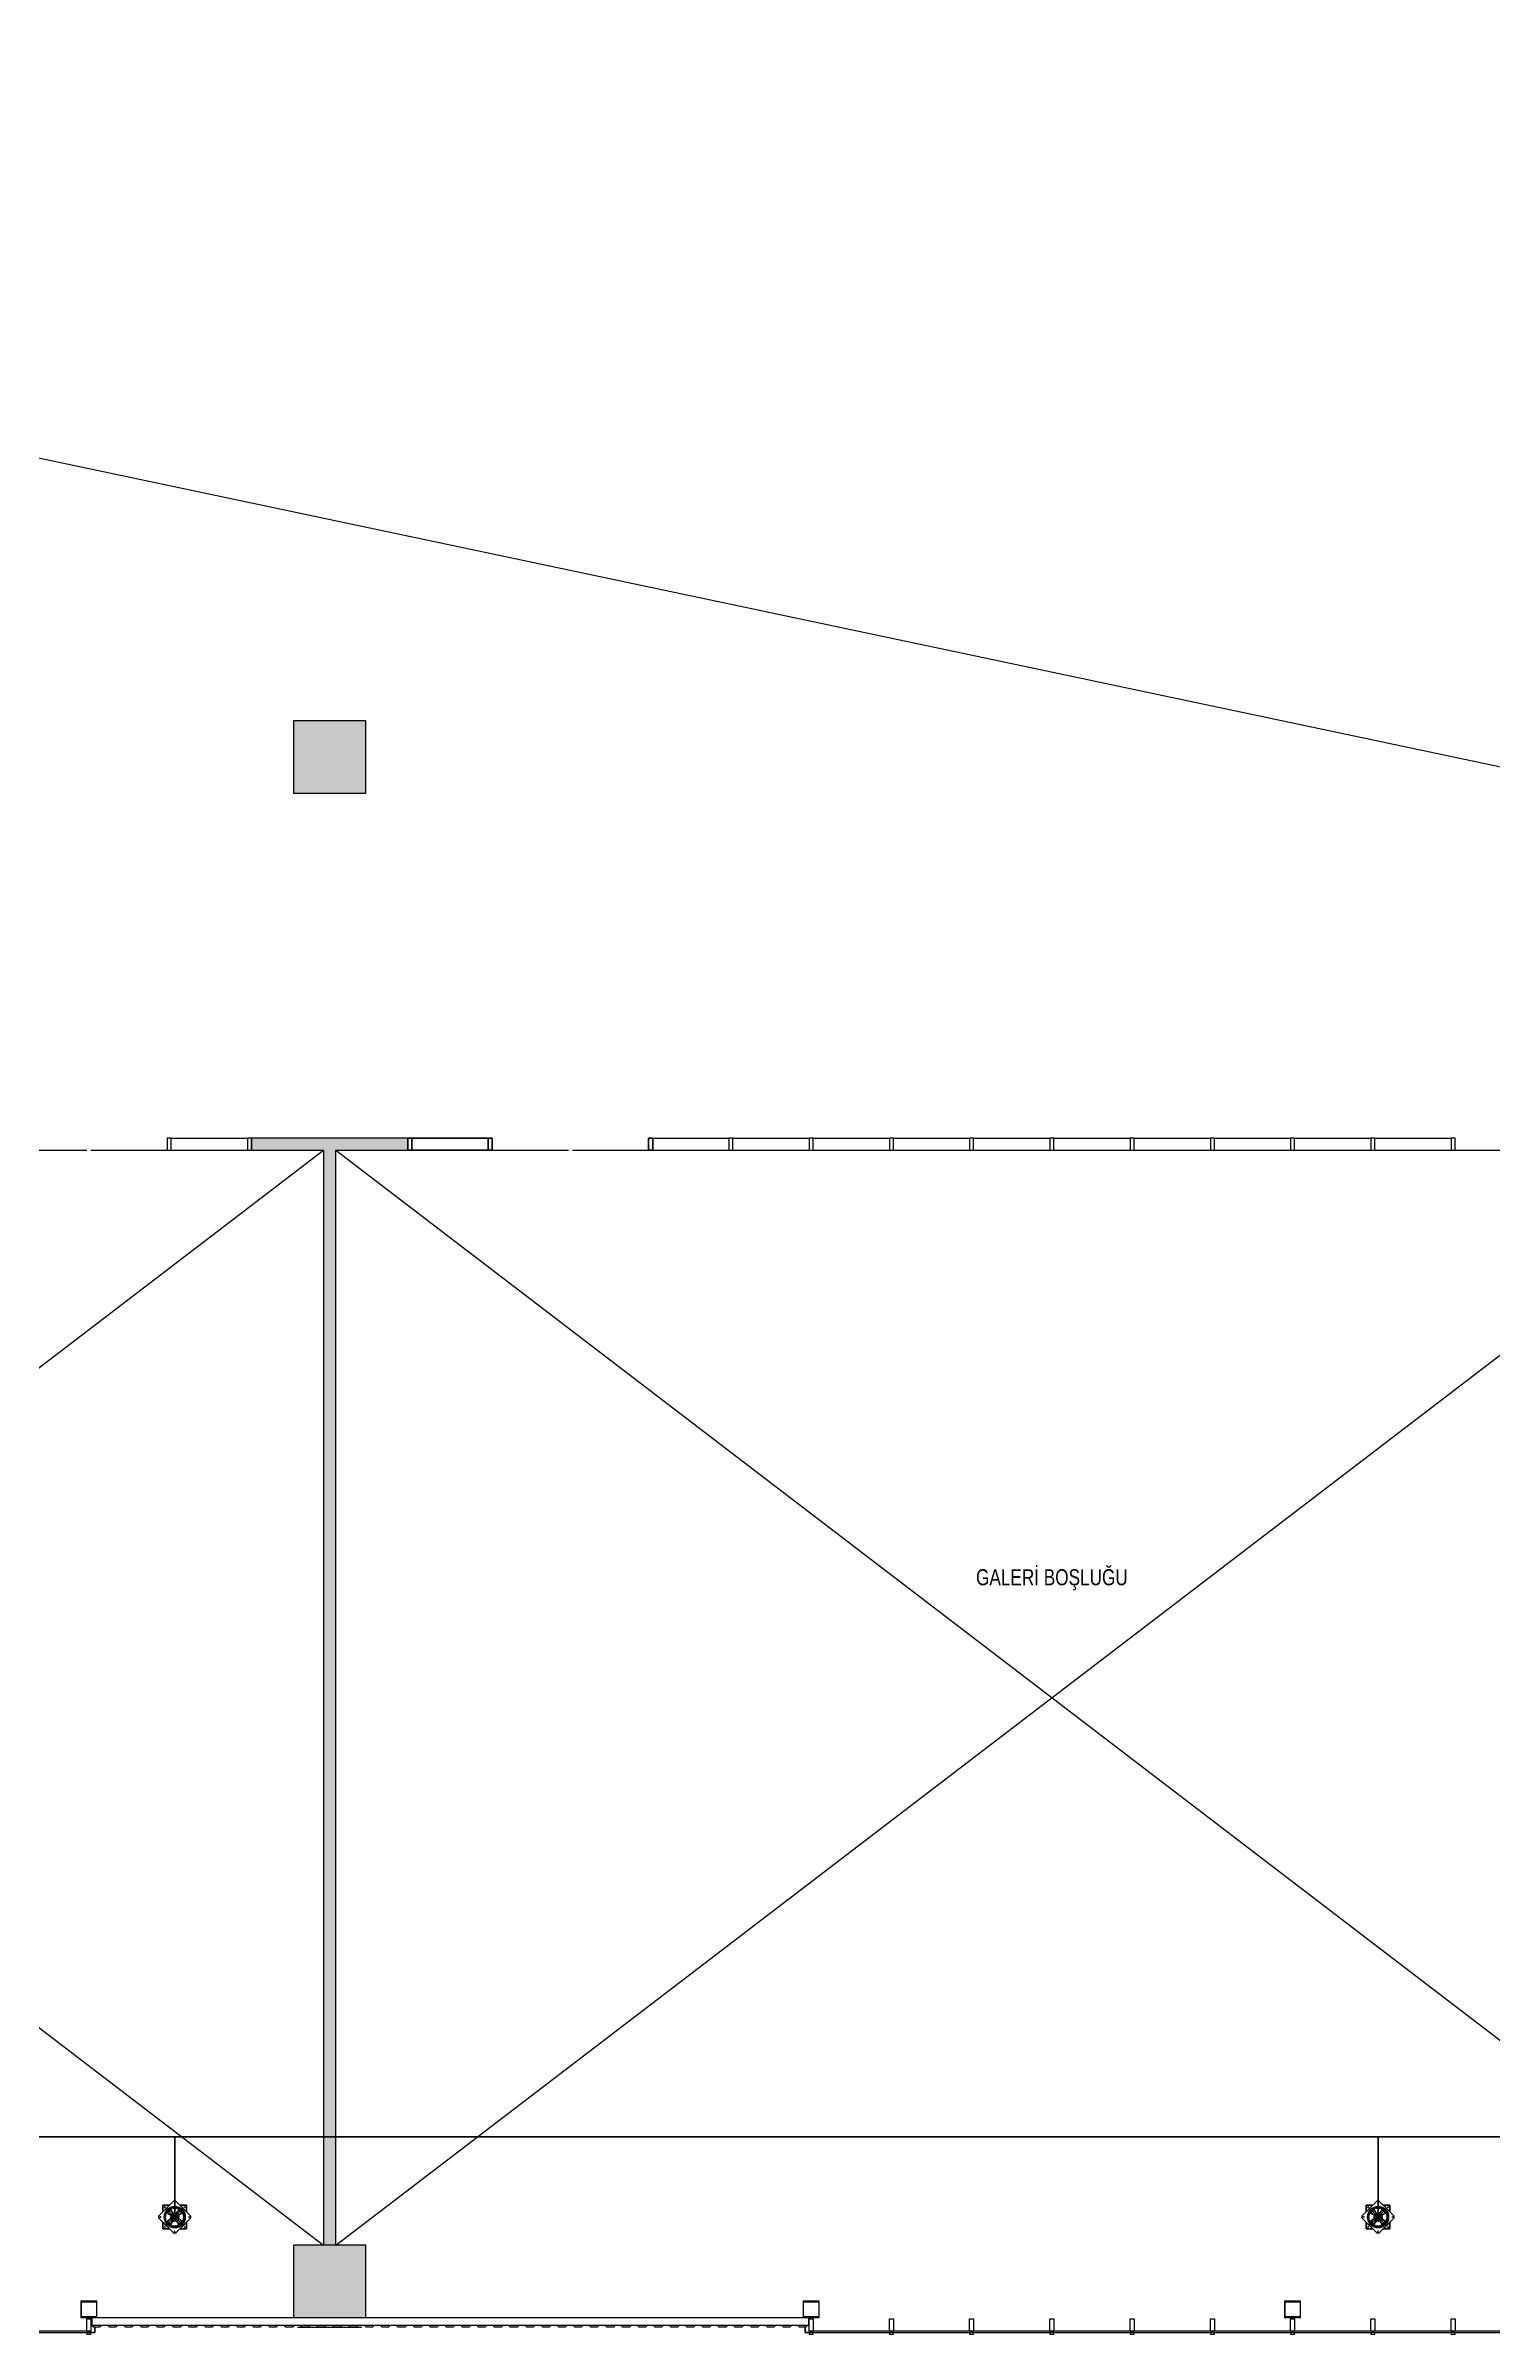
# Model space of a CAD drawing. Header units: centimetres. Extents: x 26200 to 113000, y -600 to 9300.
# Drawn here: x 94287 to 96091, y 1498 to 4350 of the extents above; entities that cross this region are included whole.
import ezdxf
from ezdxf.enums import TextEntityAlignment as Align

# ---------------------------------------------------------------- set-up
doc = ezdxf.new("R2010")
doc.units = ezdxf.units.CM
for name, color, linetype in [('A-ANNO-TEXT', 8, 'Continuous'), ('A-ELEV-03', 8, 'Continuous'), ('A-ELEV-04', 8, 'Continuous'), ('A-GLAZ-FRME', 8, 'Continuous'), ('A-GLAZ-FULL', 8, 'Continuous'), ('A-GLAZ-SILL', 8, 'Continuous'), ('A-WALL', 8, 'Continuous'), ('A-WALL-HTCH', 8, 'Continuous'), ('A-WALL-SNWPNL', 8, 'Continuous'), ('A-WALL-STEL', 8, 'Continuous'), ('GEB-KONTUR-A', 8, 'Continuous'), ('S-CONC', 5, 'Continuous'), ('S-HTCH', 8, 'Continuous'), ('S-STEL', 3, 'Continuous')]:
    doc.layers.add(name, color=color, linetype=linetype)
doc.layers.add('Arbeitspunkt(DIN)', color=8, linetype='Continuous', lineweight=25)
for name, color, linetype, lineweight, true_color in [('GEB-ART-NR', 8, 'Continuous', 18, 0xff0000), ('GEB-BEZUG', 8, 'Continuous', 50, 0xffff00), ('GEB-TEXT', 8, 'Continuous', 18, 0x0000ff)]:
    doc.layers.add(name, color=color, linetype=linetype, lineweight=lineweight, true_color=true_color)
doc.styles.add('Fields_100', font='act_simplex.shx', dxfattribs={"width": 0.8, "height": 20})

# ---------------------------------------------------------------- blocks, each defined once
blk = doc.blocks.new('*U65')
at = {"layer": 'A-WALL-SNWPNL'}
blk.add_lwpolyline([(50, 1), (42, 1), (40, -1), (32, -1), (30, 1), (22, 1), (20, -1), (12, -1), (10, 1), (2, 1), (0, -1), (-8, -1), (-10, 1), (-18, 1), (-20, -1), (-28, -1), (-30, 1), (-38, 1), (-40, -1), (-48, -1), (-50, 1)], dxfattribs=at)
blk = doc.blocks.new('*U66')
at = {"layer": 'A-WALL-STEL', "color": 0, "linetype": 'ByBlock', "lineweight": -2, "transparency": 16777216}
for p in [(0, 0), (100, 0), (200, 0), (300, 0), (400, 0), (500, 0), (600, 0), (700, 0)]:
    blk.add_blockref('*U65', p, dxfattribs=at)
blk = doc.blocks.new('Einfügepunkt')
at = {"layer": 'GEB-BEZUG'}
for p, q in [((-1, -1), (1, 1)), ((-1, 1), (1, -1))]:
    blk.add_line(p, q, dxfattribs=at)
blk = doc.blocks.new('098')
at = {"layer": 'Arbeitspunkt(DIN)', "ltscale": 25}
for q in [(-2, 0), (0, 2), (2, 0), (0, -2)]:
    blk.add_line((0, 0), q, dxfattribs=at)
at = {"layer": 'GEB-KONTUR-A', "ltscale": 25}
for p, q in [((-14, 198), (-198, 14)), ((-198, -14), (-198, 14)), ((-148, 67), (-67, 147)), ((-148, 147), (-148, 67)), ((-67, 147), (-148, 147)), ((-148, 67), (-148, 65)), ((-129, 2), (-131, 0)), ((-131, 0), (-123, 0)), ((-131, 0), (-129, -2)), ((-129, 2), (-122, 2)), ((-124, 35), (-126, 34)), ((-126, 34), (-119, 32)), ((-126, 34), (-125, 32)), ((-125, 32), (-118, 30)), ((-124, 35), (-117, 33)), ((-122, 2), (-123, 0)), ((-123, 0), (-122, -2)), ((-118, 2), (-122, 2)), ((-118, 11), (-120, 11)), ((-117, 33), (-119, 32)), ((-119, 32), (-118, 30)), ((-117, 15), (-119, 15)), ((-118, 30), (-114, 29)), ((-118, 22), (-116, 22)), ((-113, 32), (-117, 33)), ((-111, 66), (-113, 65)), ((-113, 65), (-106, 61)), ((-113, 65), (-113, 63)), ((-113, 63), (-105, 59)), ((-111, 66), (-103, 62)), ((-106, 61), (-103, 62)), ((-105, 60), (-106, 61)), ((-103, 58), (-105, 60)), ((-105, 60), (-105, 59)), ((-105, 59), (-103, 57)), ((-103, 62), (-101, 61)), ((-103, 57), (-103, 58)), ((-79, 43), (-103, 58)), ((-103, 57), (-77, 41)), ((-90, 92), (-92, 92)), ((-92, 92), (-86, 86)), ((-92, 92), (-92, 90)), ((-92, 90), (-86, 84)), ((-90, 92), (-84, 86)), ((-86, 86), (-84, 86)), ((-86, 86), (-77, 77)), ((-86, 84), (-86, 86)), ((-85, 82), (-86, 84)), ((-84, 86), (-82, 85)), ((-77, 77), (-27, 27)), ((-73, 38), (-77, 41)), ((-73, 38), (-43, 19)), ((-43, 19), (-73, 39)), ((-65, 147), (-67, 147)), ((-65, 113), (-66, 111)), ((-66, 111), (-62, 103)), ((-65, 113), (-61, 106)), ((-63, 113), (-65, 113)), ((-63, 113), (-59, 105)), ((-62, 103), (-61, 106)), ((-61, 101), (-62, 103)), ((-61, 106), (-59, 105)), ((-59, 105), (-57, 103)), ((-57, 103), (-41, 77)), ((-47, 108), (-42, 98)), ((-39, 99), (-43, 110)), ((-27, 27), (-43, 19)), ((-43, 19), (-42, 18)), ((-42, 19), (-43, 19)), ((-43, 19), (-42, 19)), ((-43, 19), (-43, 19)), ((-42, 98), (-39, 99)), ((-42, 19), (-27, 27)), ((-26, 26), (-42, 18)), ((-42, 18), (-6, -6)), ((-42, 18), (-41, 18)), ((-42, 18), (-42, 18)), ((-41, 18), (-42, 18)), ((-41, 77), (-38, 73)), ((-41, 18), (-26, 26)), ((-5, -5), (-41, 18)), ((-39, 72), (-14, 34)), ((-13, 35), (-38, 73)), ((-34, 126), (-35, 124)), ((-35, 124), (-33, 117)), ((-32, 125), (-34, 126)), ((-34, 126), (-32, 119)), ((-33, 117), (-32, 119)), ((-32, 113), (-33, 117)), ((-32, 125), (-30, 118)), ((-32, 119), (-30, 118)), ((-30, 118), (-29, 114)), ((-27, 27), (-14, 34)), ((-14, 34), (-27, 27)), ((-27, 27), (-27, 27)), ((-27, 27), (-27, 27)), ((-26, 26), (-13, 33)), ((-13, 33), (-26, 26)), ((-26, 26), (-26, 26)), ((-26, 26), (-26, 26)), ((-26, 26), (0, 0)), ((-17, 117), (-16, 105)), ((-16, 105), (-12, 106)), ((-14, 198), (14, 198)), ((-12, 106), (-14, 117)), ((-13, 35), (-14, 34)), ((-14, 34), (-13, 35)), ((-14, 34), (-14, 34)), ((-12, 33), (-13, 35)), ((-13, 33), (-12, 33)), ((-13, 33), (-13, 33)), ((-12, 33), (-13, 33)), ((-13, 33), (5, 5)), ((6, 6), (-12, 33)), ((0, 0), (-5, -5)), ((0, 131), (-2, 129)), ((-2, 129), (-2, 122)), ((-2, 122), (0, 123)), ((-2, 118), (-2, 122)), ((2, 129), (0, 131)), ((0, 131), (0, 123)), ((0, 123), (2, 122)), ((5, 5), (0, 0)), ((0, 0), (26, -26)), ((2, 129), (2, 122)), ((2, 122), (2, 118)), ((6, 6), (5, 5)), ((5, 5), (41, -18)), ((42, -18), (6, 6)), ((14, 117), (12, 106)), ((12, 106), (16, 105)), ((198, 14), (14, 198)), ((16, 105), (17, 117)), ((29, 114), (30, 118)), ((32, 125), (30, 118)), ((30, 118), (32, 119)), ((34, 126), (32, 125)), ((34, 126), (32, 119)), ((32, 119), (33, 117)), ((33, 117), (32, 113)), ((35, 124), (33, 117)), ((35, 124), (34, 126)), ((43, 110), (39, 99)), ((39, 99), (42, 98)), ((42, 98), (47, 108)), ((57, 103), (59, 106)), ((63, 113), (59, 106)), ((59, 106), (62, 107)), ((62, 104), (61, 101)), ((65, 113), (62, 107)), ((66, 111), (62, 104)), ((62, 107), (62, 104)), ((65, 113), (63, 113)), ((70, 95), (63, 85)), ((63, 85), (66, 83)), ((67, 147), (65, 147)), ((66, 111), (65, 113)), ((66, 83), (73, 93)), ((67, 147), (147, 67)), ((147, 147), (67, 147)), ((82, 85), (85, 87)), ((93, 73), (83, 66)), ((83, 66), (85, 63)), ((90, 92), (85, 87)), ((85, 87), (87, 87)), ((87, 85), (85, 82)), ((85, 63), (95, 70)), ((92, 92), (87, 87)), ((92, 90), (87, 85)), ((87, 87), (87, 85)), ((92, 92), (90, 92)), ((92, 90), (92, 92)), ((108, 47), (98, 42)), ((98, 42), (99, 39)), ((99, 39), (110, 43)), ((101, 61), (104, 62)), ((106, 59), (103, 57)), ((111, 66), (104, 62)), ((104, 62), (107, 62)), ((117, 17), (105, 16)), ((105, 16), (106, 12)), ((113, 63), (106, 59)), ((107, 62), (106, 59)), ((106, 12), (117, 14)), ((113, 65), (107, 62)), ((113, 65), (111, 66)), ((113, 63), (113, 65)), ((113, 32), (117, 33)), ((118, 30), (114, 29)), ((116, 22), (118, 22)), ((124, 35), (117, 33)), ((117, 33), (119, 32)), ((117, 15), (119, 15)), ((125, 32), (118, 30)), ((119, 32), (118, 30)), ((120, 11), (118, 11)), ((118, 2), (122, 2)), ((126, 34), (119, 32)), ((129, 2), (122, 2)), ((122, 2), (123, 0)), ((123, 0), (122, -2)), ((131, 0), (123, 0)), ((126, 34), (124, 35)), ((125, 32), (126, 34)), ((131, 0), (129, 2)), ((129, -2), (131, 0)), ((147, 67), (147, 147)), ((147, 65), (147, 67)), ((198, 14), (198, -14)), ((-198, -14), (-14, -198)), ((-148, -65), (-148, -67)), ((-67, -148), (-148, -67)), ((-148, -67), (-148, -148)), ((-148, -148), (-67, -148)), ((-129, -2), (-122, -2)), ((-126, -34), (-119, -32)), ((-125, -32), (-126, -34)), ((-126, -34), (-124, -35)), ((-125, -32), (-118, -30)), ((-124, -35), (-117, -33)), ((-122, -2), (-118, -2)), ((-120, -11), (-118, -11)), ((-117, -15), (-119, -15)), ((-118, -30), (-119, -32)), ((-119, -32), (-117, -33)), ((-116, -22), (-118, -22)), ((-114, -29), (-118, -30)), ((-117, -33), (-113, -32)), ((-113, -63), (-106, -59)), ((-113, -65), (-107, -62)), ((-113, -63), (-113, -65)), ((-113, -65), (-111, -66)), ((-111, -66), (-104, -62)), ((-106, -59), (-107, -62)), ((-107, -62), (-104, -62)), ((-103, -57), (-106, -59)), ((-104, -62), (-101, -61)), ((-92, -90), (-87, -85)), ((-92, -92), (-87, -87)), ((-92, -90), (-92, -92)), ((-92, -92), (-90, -92)), ((-90, -92), (-85, -87)), ((-85, -82), (-87, -85)), ((-87, -85), (-87, -87)), ((-87, -87), (-85, -87)), ((-85, -87), (-82, -85)), ((-67, -148), (-65, -148)), ((-66, -111), (-62, -104)), ((-66, -111), (-65, -113)), ((-65, -113), (-62, -107)), ((-65, -113), (-63, -113)), ((-63, -113), (-59, -106)), ((-61, -101), (-62, -104)), ((-62, -104), (-62, -107)), ((-62, -107), (-59, -106)), ((-59, -106), (-57, -103)), ((-35, -124), (-33, -117)), ((-35, -124), (-34, -126)), ((-34, -126), (-32, -119)), ((-34, -126), (-32, -125)), ((-32, -113), (-33, -117)), ((-33, -117), (-32, -119)), ((-32, -119), (-30, -118)), ((-32, -125), (-30, -118)), ((-30, -118), (-29, -114)), ((14, -198), (-14, -198)), ((-6, -6), (-5, -5)), ((-6, -6), (12, -33)), ((13, -33), (-5, -5)), ((-2, -118), (-2, -122)), ((-2, -122), (0, -123)), ((-2, -129), (-2, -122)), ((-2, -129), (0, -131)), ((0, -123), (2, -122)), ((0, -131), (0, -123)), ((0, -131), (2, -129)), ((2, -122), (2, -118)), ((2, -129), (2, -122)), ((12, -33), (13, -35)), ((12, -33), (13, -33)), ((13, -33), (12, -33)), ((26, -26), (13, -33)), ((13, -33), (26, -26)), ((13, -33), (13, -33)), ((13, -35), (14, -34)), ((14, -34), (13, -35)), ((13, -35), (38, -73)), ((14, -198), (198, -14)), ((27, -27), (14, -34)), ((14, -34), (27, -27)), ((14, -34), (14, -34)), ((39, -73), (14, -34)), ((26, -26), (42, -18)), ((41, -18), (26, -26)), ((26, -26), (26, -26)), ((26, -26), (26, -26)), ((27, -27), (43, -19)), ((42, -19), (27, -27)), ((27, -27), (27, -27)), ((27, -27), (27, -27)), ((27, -27), (77, -77)), ((29, -114), (30, -118)), ((30, -118), (32, -119)), ((32, -125), (30, -118)), ((33, -117), (32, -113)), ((32, -119), (33, -117)), ((34, -126), (32, -119)), ((32, -125), (34, -126)), ((35, -124), (33, -117)), ((34, -126), (35, -124)), ((41, -77), (38, -73)), ((42, -18), (41, -18)), ((41, -18), (42, -18)), ((41, -77), (57, -103)), ((43, -19), (42, -18)), ((42, -18), (42, -18)), ((42, -19), (43, -19)), ((43, -19), (42, -19)), ((73, -38), (43, -19)), ((43, -19), (43, -19)), ((43, -19), (72, -39)), ((58, -103), (43, -79)), ((57, -103), (59, -105)), ((58, -103), (57, -103)), ((60, -105), (58, -103)), ((59, -105), (60, -105)), ((63, -113), (59, -105)), ((61, -106), (60, -105)), ((61, -101), (62, -103)), ((62, -103), (61, -106)), ((65, -113), (61, -106)), ((66, -111), (62, -103)), ((63, -113), (65, -113)), ((65, -113), (66, -111)), ((65, -148), (67, -148)), ((147, -67), (67, -148)), ((67, -148), (147, -148)), ((73, -38), (77, -41)), ((77, -41), (103, -57)), ((77, -77), (86, -86)), ((84, -86), (82, -85)), ((86, -86), (84, -86)), ((90, -92), (84, -86)), ((85, -82), (86, -84)), ((86, -84), (86, -86)), ((92, -90), (86, -84)), ((92, -92), (86, -86)), ((90, -92), (92, -92)), ((92, -92), (92, -90)), ((99, -39), (98, -42)), ((98, -42), (108, -47)), ((110, -43), (99, -39)), ((103, -62), (101, -61)), ((103, -57), (105, -59)), ((106, -61), (103, -62)), ((111, -66), (103, -62)), ((106, -12), (105, -16)), ((105, -16), (117, -17)), ((105, -59), (106, -61)), ((113, -63), (105, -59)), ((117, -14), (106, -12)), ((113, -65), (106, -61)), ((111, -66), (113, -65)), ((117, -33), (113, -32)), ((113, -65), (113, -63)), ((114, -29), (118, -30)), ((118, -22), (116, -22)), ((117, -15), (119, -15)), ((119, -32), (117, -33)), ((124, -35), (117, -33)), ((122, -2), (118, -2)), ((118, -11), (120, -11)), ((125, -32), (118, -30)), ((118, -30), (119, -32)), ((126, -34), (119, -32)), ((129, -2), (122, -2)), ((124, -35), (126, -34)), ((126, -34), (125, -32)), ((147, -148), (147, -67)), ((147, -67), (147, -65))]:
    blk.add_line(p, q, dxfattribs=at)
for centre, radius in [((-177, 0), 3), ((0, 0), 131), ((-124, 124), 4), ((0, 177), 3), ((124, 124), 4), ((177, 0), 3), ((-124, -124), 4), ((0, -177), 3), ((124, -124), 4)]:
    blk.add_circle(centre, radius, dxfattribs=at)
for centre, radius, start, end in [((0, 0), 129, 165.8007, 179.1993), ((0, 0), 126, 165.8198, 179.1802), ((0, 0), 129, 150.8007, 164.1993), ((0, 0), 126, 150.8198, 164.1802), ((0, 0), 121, 165.8539, 179.1461), ((0, 0), 120, 174.931, 179.1393), ((0, 0), 120, 169.3307, 172.8192), ((0, 0), 118, 165.8753, 179.1247), ((0, 0), 120, 165.8607, 169.3307), ((0, 0), 121, 150.8539, 164.1461), ((0, 0), 120, 150.8607, 164.1393), ((0, 0), 118, 150.8753, 164.1247), ((0, 0), 129, 135.8007, 149.1993), ((0, 0), 126, 135.8198, 149.1802), ((0, 0), 121, 135.8539, 149.1461), ((0, 0), 120, 135.8607, 149.1393), ((0, 0), 118, 135.8753, 149.1247), ((0, 0), 129, 120.8007, 134.1993), ((0, 0), 126, 120.8198, 134.1802), ((-59, 59), 25.8, 135, 218.8211), ((0, 0), 121, 120.8539, 134.1461), ((0, 0), 120, 120.8607, 134.1393), ((0, 0), 118, 120.8753, 134.1247), ((-59, 59), 25.8, 218.8211, 225.7807), ((-59, 59), 25.8, 44.2193, 135), ((0, 0), 129, 105.8007, 119.1993), ((0, 0), 126, 105.8198, 119.1802), ((0, 0), 121, 105.8539, 119.1461), ((0, 0), 120, 105.8607, 119.1393), ((0, 0), 118, 105.8753, 119.1247), ((0, 0), 118, 111.6247, 113.3753), ((0, 0), 129, 90.8007, 104.1993), ((0, 0), 126, 90.8198, 104.1802), ((0, 0), 121, 90.8539, 104.1461), ((0, 0), 120, 90.8607, 104.1393), ((0, 0), 118, 90.8753, 104.1247), ((0, 0), 118, 96.6247, 98.3753), ((0, 0), 129, 75.8007, 89.1993), ((0, 0), 126, 75.8198, 89.1802), ((0, 0), 121, 75.8539, 89.1461), ((0, 0), 120, 75.8607, 89.1393), ((0, 0), 118, 75.8753, 89.1247), ((0, 0), 118, 81.6247, 83.3753), ((0, 0), 118, 60.8753, 74.1247), ((0, 0), 121, 60.8539, 74.1461), ((0, 0), 120, 60.8607, 74.1393), ((0, 0), 126, 60.8198, 74.1802), ((0, 0), 129, 60.8007, 74.1993), ((0, 0), 118, 66.6247, 68.3753), ((0, 0), 118, 45.8753, 59.1247), ((0, 0), 121, 45.8539, 59.1461), ((0, 0), 120, 45.8607, 59.1393), ((0, 0), 126, 45.8198, 59.1802), ((0, 0), 129, 45.8007, 59.1993), ((0, 0), 118, 51.6247, 53.3753), ((0, 0), 118, 30.8753, 44.1247), ((0, 0), 120, 30.8607, 44.1393), ((0, 0), 121, 30.8539, 44.1461), ((0, 0), 126, 30.8198, 44.1802), ((0, 0), 129, 30.8007, 44.1993), ((0, 0), 118, 36.6247, 38.3753), ((0, 0), 118, 15.8753, 29.1247), ((0, 0), 120, 15.8607, 29.1393), ((0, 0), 121, 15.8539, 29.1461), ((0, 0), 118, 21.6247, 23.3753), ((0, 0), 126, 15.8198, 29.1802), ((0, 0), 129, 15.8007, 29.1993), ((0, 0), 118, 0.8753, 14.1247), ((0, 0), 120, 10.6693, 14.1393), ((0, 0), 121, 0.8539, 14.1461), ((0, 0), 118, 6.6247, 8.3753), ((0, 0), 120, 7.1808, 10.6693), ((0, 0), 120, 0.8607, 5.069), ((0, 0), 126, 0.8198, 14.1802), ((0, 0), 129, 0.8007, 14.1993), ((0, 0), 129, 180.8007, 194.1993), ((0, 0), 126, 180.8198, 194.1802), ((0, 0), 129, 195.8007, 209.1993), ((0, 0), 121, 180.8539, 194.1461), ((0, 0), 126, 195.8198, 209.1802), ((0, 0), 120, 180.8607, 185.069), ((0, 0), 120, 187.1808, 190.6693), ((0, 0), 118, 180.8753, 194.1247), ((0, 0), 120, 190.6693, 194.1393), ((0, 0), 121, 195.8539, 209.1461), ((0, 0), 120, 195.8607, 209.1393), ((0, 0), 118, 195.8753, 209.1247), ((0, 0), 129, 210.8007, 224.1993), ((0, 0), 126, 210.8198, 224.1802), ((0, 0), 121, 210.8539, 224.1461), ((0, 0), 120, 210.8607, 224.1393), ((0, 0), 118, 210.8753, 224.1247), ((0, 0), 129, 225.8007, 239.1993), ((0, 0), 126, 225.8198, 239.1802), ((0, 0), 120, 225.8607, 239.1393), ((0, 0), 121, 225.8539, 239.1461), ((0, 0), 118, 225.8753, 239.1247), ((0, 0), 129, 240.8007, 254.1993), ((0, 0), 126, 240.8198, 254.1802), ((0, 0), 121, 240.8539, 254.1461), ((0, 0), 120, 240.8607, 254.1393), ((0, 0), 118, 240.8753, 254.1247), ((0, 0), 129, 255.8007, 269.1993), ((0, 0), 126, 255.8198, 269.1802), ((0, 0), 121, 255.8539, 269.1461), ((0, 0), 118, 255.8753, 269.1247), ((0, 0), 120, 255.8607, 269.1393), ((0, 0), 118, 270.8753, 284.1247), ((0, 0), 120, 270.8607, 284.1393), ((0, 0), 121, 270.8539, 284.1461), ((0, 0), 126, 270.8198, 284.1802), ((0, 0), 129, 270.8007, 284.1993), ((0, 0), 118, 285.8753, 299.1247), ((0, 0), 120, 285.8607, 299.1393), ((0, 0), 121, 285.8539, 299.1461), ((0, 0), 126, 285.8198, 299.1802), ((0, 0), 129, 285.8007, 299.1993), ((59, -59), 25.8, 224.2193, 231.1789), ((59, -59), 25.8, 231.1789, 315), ((0, 0), 118, 300.8753, 314.1247), ((0, 0), 120, 300.8607, 314.1393), ((0, 0), 121, 300.8539, 314.1461), ((0, 0), 126, 300.8198, 314.1802), ((0, 0), 129, 300.8007, 314.1993), ((59, -59), 25.8, 315, 45.7807), ((0, 0), 118, 315.8753, 329.1247), ((0, 0), 120, 315.8607, 329.1393), ((0, 0), 121, 315.8539, 329.1461), ((0, 0), 126, 315.8198, 329.1802), ((0, 0), 129, 315.8007, 329.1993), ((0, 0), 118, 330.8753, 344.1247), ((0, 0), 120, 330.8607, 344.1393), ((0, 0), 121, 330.8539, 344.1461), ((0, 0), 118, 336.6247, 338.3753), ((0, 0), 126, 330.8198, 344.1802), ((0, 0), 129, 330.8007, 344.1993), ((0, 0), 118, 345.8753, 359.1247), ((0, 0), 120, 345.8607, 349.3307), ((0, 0), 121, 345.8539, 359.1461), ((0, 0), 118, 351.6247, 353.3753), ((0, 0), 120, 349.3307, 352.8192), ((0, 0), 120, 354.931, 359.1393), ((0, 0), 126, 345.8198, 359.1802), ((0, 0), 129, 345.8007, 359.1993)]:
    blk.add_arc(centre, radius, start, end, dxfattribs=at)
for points, knots in [([(-77, 77), (-78, 76), (-79, 75), (-82, 71), (-83, 68), (-84, 62), (-85, 59), (-84, 56), (-84, 54), (-83, 52), (-82, 47), (-81, 46), (-79, 43), (-77, 41), (-75, 39), (-74, 39), (-73, 38)], [-0.783062, -0.783062, -0.783062, -0.783062, -0.634163, -0.634163, -0.192454, -0.192454, 0.106051, 0.106051, 0.106051, 0.404556, 0.404556, 0.625445, 0.625445, 0.846335, 0.846335, 0.994853, 0.994853, 0.994853, 0.994853]), ([(-73, 39), (-74, 39), (-75, 40), (-77, 42), (-78, 43), (-80, 46), (-81, 48), (-83, 52), (-83, 54), (-84, 57), (-84, 59), (-84, 61), (-83, 67), (-81, 71), (-78, 75), (-77, 76), (-77, 77)], [-0.994853, -0.994853, -0.994853, -0.994853, -0.846335, -0.846335, -0.625445, -0.625445, -0.404556, -0.404556, -0.106051, -0.106051, -0.106051, 0.192454, 0.192454, 0.634163, 0.634163, 0.784802, 0.784802, 0.784802, 0.784802]), ([(-77, 77), (-76, 77), (-75, 78), (-72, 80), (-71, 81), (-67, 82), (-66, 83), (-61, 84), (-59, 84), (-57, 84), (-54, 83), (-52, 83), (-46, 80), (-43, 78), (-40, 75), (-39, 74), (-39, 73)], [2.356791, 2.356791, 2.356791, 2.356791, 2.50743, 2.50743, 2.728284, 2.728284, 2.949139, 2.949139, 3.247644, 3.247644, 3.247644, 3.546149, 3.546149, 3.987927, 3.987927, 4.136446, 4.136446, 4.136446, 4.136446]), ([(-38, 73), (-39, 74), (-39, 75), (-43, 79), (-46, 81), (-52, 83), (-54, 84), (-56, 84), (-59, 85), (-62, 84), (-66, 84), (-68, 83), (-71, 82), (-73, 81), (-75, 79), (-76, 78), (-77, 77)], [-4.136446, -4.136446, -4.136446, -4.136446, -3.987927, -3.987927, -3.546149, -3.546149, -3.247644, -3.247644, -3.247644, -2.949139, -2.949139, -2.728284, -2.728284, -2.50743, -2.50743, -2.358531, -2.358531, -2.358531, -2.358531]), ([(-77, 77), (-77, 77), (-77, 77), (-77, 77), (-77, 77), (-77, 77)], [0, 0, 0, 0, 0.0580714, 0.0580714, 0.1161431, 0.1161431, 0.1161431, 0.1161431]), ([(-73, 39), (-73, 39), (-73, 39), (-73, 39), (-73, 39), (-73, 39)], [-0.996814579, -0.996814579, -0.996814579, -0.996814579, -0.995833954, -0.995833954, -0.994853329, -0.994853329, -0.994853329, -0.994853329]), ([(-73, 38), (-73, 38), (-73, 38), (-73, 38), (-73, 38), (-73, 38)], [0.994853329, 0.994853329, 0.994853329, 0.994853329, 0.995833954, 0.995833954, 0.996814579, 0.996814579, 0.996814579, 0.996814579]), ([(38, -73), (39, -74), (39, -75), (43, -79), (46, -81), (52, -83), (54, -84), (56, -84), (59, -85), (62, -84), (66, -84), (68, -83), (71, -82), (73, -81), (75, -79), (76, -78), (77, -77)], [-4.136446, -4.136446, -4.136446, -4.136446, -3.987927, -3.987927, -3.546149, -3.546149, -3.247644, -3.247644, -3.247644, -2.949139, -2.949139, -2.728284, -2.728284, -2.50743, -2.50743, -2.358531, -2.358531, -2.358531, -2.358531]), ([(77, -77), (76, -77), (75, -78), (72, -80), (71, -81), (67, -82), (66, -83), (61, -84), (59, -84), (57, -84), (54, -83), (52, -83), (46, -80), (43, -78), (40, -75), (39, -74), (39, -73)], [2.356791, 2.356791, 2.356791, 2.356791, 2.50743, 2.50743, 2.728284, 2.728284, 2.949139, 2.949139, 3.247644, 3.247644, 3.247644, 3.546149, 3.546149, 3.987927, 3.987927, 4.136446, 4.136446, 4.136446, 4.136446]), ([(72, -39), (72, -39), (72, -39), (73, -39), (73, -39), (73, -39)], [-0.996814579, -0.996814579, -0.996814579, -0.996814579, -0.995833954, -0.995833954, -0.994853329, -0.994853329, -0.994853329, -0.994853329]), ([(73, -38), (73, -38), (73, -38), (73, -38), (73, -38), (73, -38)], [0.994853329, 0.994853329, 0.994853329, 0.994853329, 0.995833954, 0.995833954, 0.996814579, 0.996814579, 0.996814579, 0.996814579]), ([(77, -77), (78, -76), (79, -75), (82, -71), (83, -68), (84, -62), (85, -59), (84, -56), (84, -54), (83, -52), (82, -47), (81, -46), (79, -43), (77, -41), (75, -39), (74, -39), (73, -38)], [-0.783062, -0.783062, -0.783062, -0.783062, -0.634163, -0.634163, -0.192454, -0.192454, 0.106051, 0.106051, 0.106051, 0.404556, 0.404556, 0.625445, 0.625445, 0.846335, 0.846335, 0.994853, 0.994853, 0.994853, 0.994853]), ([(73, -39), (74, -39), (75, -40), (77, -42), (78, -43), (80, -46), (81, -48), (83, -52), (83, -54), (84, -57), (84, -59), (84, -61), (83, -67), (81, -71), (78, -75), (77, -76), (77, -77)], [-0.994853, -0.994853, -0.994853, -0.994853, -0.846335, -0.846335, -0.625445, -0.625445, -0.404556, -0.404556, -0.106051, -0.106051, -0.106051, 0.192454, 0.192454, 0.634163, 0.634163, 0.784802, 0.784802, 0.784802, 0.784802]), ([(77, -77), (77, -77), (77, -77), (77, -77), (77, -77), (77, -77)], [-0.1161431, -0.1161431, -0.1161431, -0.1161431, -0.0580714, -0.0580714, 0, 0, 0, 0])]:
    blk.add_open_spline(points, degree=3, knots=knots, dxfattribs=at)
for points in [[(-39, 73), (-39, 73), (-39, 72), (-39, 72)], [(-38, 73), (-38, 73), (-38, 73), (-38, 73)], [(38, -73), (38, -73), (38, -73), (38, -73)], [(39, -73), (39, -73), (39, -73), (39, -73)]]:
    blk.add_open_spline(points, degree=3, dxfattribs=at)
at = {"ltscale": 25}
blk.add_blockref('Einfügepunkt', (0, 0), dxfattribs=at)
at = {"layer": 'GEB-ART-NR'}
blk.add_text('GEB-ART-NR 359.098', height=3.5, dxfattribs=at).set_placement((1, -215), align=Align.CENTER)
at = {"layer": 'GEB-TEXT'}
for s, p in [('PLU DwEinl DAF d90 25L/s', (0, -208)), ('Geberit', (0, -203))]:
    blk.add_text(s, height=3.5, dxfattribs=at).set_placement(p, align=Align.CENTER)

msp = doc.modelspace()

# ---------------------------------------------------------------- hatches: boundary and pattern name
at = {"layer": 'A-WALL-HTCH'}
h = msp.add_hatch(dxfattribs=at)
h.set_pattern_fill('DASH', color=256)
h.set_pattern_definition([(0, (82005.6698, 54361.057), (3.175, 3.175), [3.175, -3.175])])
h.paths.add_polyline_path([(94738.4, 2973.6), (94738.4, 2988.6), (94543.4, 2988.6), (94543.4, 2973.6), (94633.4, 2973.6), (94633.4, 1608.6), (94648.4, 1608.6), (94648.4, 2973.6)])
at = {"layer": 'S-HTCH'}
h = msp.add_hatch(dxfattribs=at)
h.set_pattern_fill('ANSI33', color=256)
h.set_pattern_definition([(45, (74805.67, 5721.585), (-4.490128, 4.490128), []), (45, (74810.16, 5721.585), (-4.490128, 4.490128), [3.175, -1.5875])])
h.paths.add_polyline_path([(90995.9, 1518.6), (91085.9, 1518.6), (91085.9, 1608.6), (90995.9, 1608.6)])
h.paths.add_polyline_path([(90995.9, 7218.6), (91085.9, 7218.6), (91085.9, 7308.6), (90995.9, 7308.6)])
h.paths.add_polyline_path([(89195.9, 1518.6), (89285.9, 1518.6), (89285.9, 1608.6), (89195.9, 1608.6)])
h.paths.add_polyline_path([(85595.9, 1518.6), (85685.9, 1518.6), (85685.9, 1608.6), (85595.9, 1608.6)])
h.paths.add_polyline_path([(89195.9, 7218.6), (89285.9, 7218.6), (89285.9, 7308.6), (89195.9, 7308.6)])
h.paths.add_polyline_path([(85595.9, 7218.6), (85685.9, 7218.6), (85685.9, 7308.6), (85595.9, 7308.6)])
h.paths.add_polyline_path([(90995.9, 3418.6), (91085.9, 3418.6), (91085.9, 3508.6), (90995.9, 3508.6)])
h.paths.add_polyline_path([(90995.9, 5318.6), (91085.9, 5318.6), (91085.9, 5408.6), (90995.9, 5408.6)])
h.paths.add_polyline_path([(89195.9, 3418.6), (89285.9, 3418.6), (89285.9, 3508.6), (89195.9, 3508.6)])
h.paths.add_polyline_path([(85595.9, 3418.6), (85685.9, 3418.6), (85685.9, 3508.6), (85595.9, 3508.6)])
h.paths.add_polyline_path([(89195.9, 5318.6), (89285.9, 5318.6), (89285.9, 5408.6), (89195.9, 5408.6)])
h.paths.add_polyline_path([(85595.9, 5318.6), (85685.9, 5318.6), (85685.9, 5408.6), (85595.9, 5408.6)])
h.paths.add_polyline_path([(96395.9, 3418.6), (96485.9, 3418.6), (96485.9, 3508.6), (96395.9, 3508.6)])
h.paths.add_polyline_path([(96395.9, 5318.6), (96485.9, 5318.6), (96485.9, 5408.6), (96395.9, 5408.6)])
h.paths.add_polyline_path([(94595.9, 3418.6), (94685.9, 3418.6), (94685.9, 3508.6), (94595.9, 3508.6)])
h.paths.add_polyline_path([(94595.9, 5318.6), (94685.9, 5318.6), (94685.9, 5408.6), (94595.9, 5408.6)])
h.paths.add_polyline_path([(92795.9, 3418.6), (92885.9, 3418.6), (92885.9, 3508.6), (92795.9, 3508.6)])
h.paths.add_polyline_path([(92795.9, 5318.6), (92885.9, 5318.6), (92885.9, 5408.6), (92795.9, 5408.6)])
h.paths.add_polyline_path([(89095.9, 3418.6), (89185.9, 3418.6), (89185.9, 3508.6), (89095.9, 3508.6)])
h.paths.add_polyline_path([(89095.9, 5318.6), (89185.9, 5318.6), (89185.9, 5408.6), (89095.9, 5408.6)])
h.paths.add_polyline_path([(87395.9, 3418.6), (87485.9, 3418.6), (87485.9, 3508.6), (87395.9, 3508.6)])
h.paths.add_polyline_path([(87395.9, 5318.6), (87485.9, 5318.6), (87485.9, 5408.6), (87395.9, 5408.6)])
h.paths.add_polyline_path([(83795.9, 3418.6), (83885.9, 3418.6), (83885.9, 3508.6), (83795.9, 3508.6)])
h.paths.add_polyline_path([(83795.9, 5318.6), (83885.9, 5318.6), (83885.9, 5408.6), (83795.9, 5408.6)])
h.paths.add_polyline_path([(81995.9, 3418.6), (82085.9, 3418.6), (82085.9, 3508.6), (81995.9, 3508.6)])
h.paths.add_polyline_path([(81995.9, 5318.6), (82085.9, 5318.6), (82085.9, 5408.6), (81995.9, 5408.6)])
h.paths.add_polyline_path([(80195.9, 3418.6), (80285.9, 3418.6), (80285.9, 3508.6), (80195.9, 3508.6)])
h.paths.add_polyline_path([(80195.9, 5318.6), (80285.9, 5318.6), (80285.9, 5408.6), (80195.9, 5408.6)])
h.paths.add_polyline_path([(98195.9, 5318.6), (98285.9, 5318.6), (98285.9, 5408.6), (98195.9, 5408.6)])
h.paths.add_polyline_path([(98195.9, 3418.6), (98285.9, 3418.6), (98285.9, 3508.6), (98195.9, 3508.6)])
h.paths.add_polyline_path([(98195.9, 1518.6), (98285.9, 1518.6), (98285.9, 1608.6), (98195.9, 1608.6)])
h.paths.add_polyline_path([(96395.9, 1518.6), (96485.9, 1518.6), (96485.9, 1608.6), (96395.9, 1608.6)])
h.paths.add_polyline_path([(94595.9, 1518.6), (94685.9, 1518.6), (94685.9, 1608.6), (94595.9, 1608.6)])
h.paths.add_polyline_path([(92795.9, 1518.6), (92885.9, 1518.6), (92885.9, 1608.6), (92795.9, 1608.6)])
h.paths.add_polyline_path([(89095.9, 1518.6), (89185.9, 1518.6), (89185.9, 1608.6), (89095.9, 1608.6)])
h.paths.add_polyline_path([(87395.9, 1518.6), (87485.9, 1518.6), (87485.9, 1608.6), (87395.9, 1608.6)])
h.paths.add_polyline_path([(83795.9, 1518.6), (83885.9, 1518.6), (83885.9, 1608.6), (83795.9, 1608.6)])
h.paths.add_polyline_path([(81995.9, 1518.6), (82085.9, 1518.6), (82085.9, 1608.6), (81995.9, 1608.6)])
h.paths.add_polyline_path([(80195.9, 1518.6), (80285.9, 1518.6), (80285.9, 1608.6), (80195.9, 1608.6)])
h.paths.add_polyline_path([(98195.9, 7218.6), (98285.9, 7218.6), (98285.9, 7308.6), (98195.9, 7308.6)])
h.paths.add_polyline_path([(96395.9, 7218.6), (96485.9, 7218.6), (96485.9, 7308.6), (96395.9, 7308.6)])
h.paths.add_polyline_path([(94595.9, 7218.6), (94685.9, 7218.6), (94685.9, 7308.6), (94595.9, 7308.6)])
h.paths.add_polyline_path([(92795.9, 7218.6), (92885.9, 7218.6), (92885.9, 7308.6), (92795.9, 7308.6)])
h.paths.add_polyline_path([(89095.9, 7218.6), (89185.9, 7218.6), (89185.9, 7308.6), (89095.9, 7308.6)])
h.paths.add_polyline_path([(87395.9, 7218.6), (87485.9, 7218.6), (87485.9, 7308.6), (87395.9, 7308.6)])
h.paths.add_polyline_path([(83795.9, 7218.6), (83885.9, 7218.6), (83885.9, 7308.6), (83795.9, 7308.6)])
h.paths.add_polyline_path([(81995.9, 7218.6), (82085.9, 7218.6), (82085.9, 7308.6), (81995.9, 7308.6)])
h.paths.add_polyline_path([(80195.9, 7218.6), (80285.9, 7218.6), (80285.9, 7308.6), (80195.9, 7308.6)])

# ---------------------------------------------------------------- linework, layer by layer
at = {"layer": 'A-ELEV-03'}
msp.add_line((94600.9, 1506.6), (94680.9, 1506.6), dxfattribs=at)
at = {"layer": 'A-ELEV-03', "elevation": 0}
for points in [[(94344.4, 1518.6), (94344.4, 1508.6)], [(95237.4, 1518.6), (95237.4, 1508.6)], [(95237.4, 1508.6), (94344.4, 1508.6)]]:
    msp.add_lwpolyline(points, dxfattribs=at)
at = {"layer": 'A-ELEV-04'}
for p, q in [((98285.9, 2988.6), (80180.9, 6816.6)), ((92848.4, 1608.6), (94633.4, 2973.6)), ((92848.4, 2973.6), (94633.4, 1608.6)), ((94648.4, 1608.6), (96433.4, 2973.6)), ((94648.4, 2973.6), (96433.4, 1608.6))]:
    msp.add_line(p, q, dxfattribs=at)
at = {"layer": 'A-GLAZ-FRME'}
for points in [[(94438.4, 2973.6), (94443.4, 2973.6), (94443.4, 2988.6), (94438.4, 2988.6)], [(94538.4, 2973.6), (94543.4, 2973.6), (94543.4, 2988.6), (94538.4, 2988.6)], [(94743.4, 2973.6), (94738.4, 2973.6), (94738.4, 2988.6), (94743.4, 2988.6)], [(94738.4, 2973.6), (94743.4, 2973.6), (94743.4, 2988.6), (94738.4, 2988.6)], [(94843.4, 2973.6), (94838.4, 2973.6), (94838.4, 2988.6), (94843.4, 2988.6)], [(94838.4, 2973.6), (94843.4, 2973.6), (94843.4, 2988.6), (94838.4, 2988.6)], [(95043.4, 2973.6), (95038.4, 2973.6), (95038.4, 2988.6), (95043.4, 2988.6)], [(95038.4, 2973.6), (95043.4, 2973.6), (95043.4, 2988.6), (95038.4, 2988.6)], [(95138.4, 2973.6), (95143.4, 2973.6), (95143.4, 2988.6), (95138.4, 2988.6)], [(95238.4, 2973.6), (95243.4, 2973.6), (95243.4, 2988.6), (95238.4, 2988.6)], [(95338.4, 2973.6), (95343.4, 2973.6), (95343.4, 2988.6), (95338.4, 2988.6)], [(95438.4, 2973.6), (95443.4, 2973.6), (95443.4, 2988.6), (95438.4, 2988.6)], [(95538.4, 2973.6), (95543.4, 2973.6), (95543.4, 2988.6), (95538.4, 2988.6)], [(95638.4, 2973.6), (95643.4, 2973.6), (95643.4, 2988.6), (95638.4, 2988.6)], [(95738.4, 2973.6), (95743.4, 2973.6), (95743.4, 2988.6), (95738.4, 2988.6)], [(95838.4, 2973.6), (95843.4, 2973.6), (95843.4, 2988.6), (95838.4, 2988.6)], [(95938.4, 2973.6), (95943.4, 2973.6), (95943.4, 2988.6), (95938.4, 2988.6)], [(96038.4, 2973.6), (96043.4, 2973.6), (96043.4, 2988.6), (96038.4, 2988.6)]]:
    msp.add_lwpolyline(points, close=True, dxfattribs=at)
at = {"layer": 'A-GLAZ-FRME', "elevation": 0}
for points in [[(94343.4, 1501.6), (94338.4, 1501.6), (94338.4, 1516.6), (94343.4, 1516.6)], [(95243.4, 1501.6), (95238.4, 1501.6), (95238.4, 1516.6), (95243.4, 1516.6)], [(95343.4, 1501.6), (95338.4, 1501.6), (95338.4, 1516.6), (95343.4, 1516.6)], [(95443.4, 1501.6), (95438.4, 1501.6), (95438.4, 1516.6), (95443.4, 1516.6)], [(95543.4, 1501.6), (95538.4, 1501.6), (95538.4, 1516.6), (95543.4, 1516.6)], [(95643.4, 1501.6), (95638.4, 1501.6), (95638.4, 1516.6), (95643.4, 1516.6)], [(95743.4, 1501.6), (95738.4, 1501.6), (95738.4, 1516.6), (95743.4, 1516.6)], [(95843.4, 1501.6), (95838.4, 1501.6), (95838.4, 1516.6), (95843.4, 1516.6)], [(95943.4, 1501.6), (95938.4, 1501.6), (95938.4, 1516.6), (95943.4, 1516.6)], [(96043.4, 1501.6), (96038.4, 1501.6), (96038.4, 1516.6), (96043.4, 1516.6)], [(94338.4, 1497.6), (94343.4, 1497.6), (94343.4, 1499.6), (94338.4, 1499.6)], [(95238.4, 1497.6), (95243.4, 1497.6), (95243.4, 1499.6), (95238.4, 1499.6)], [(95338.4, 1497.6), (95343.4, 1497.6), (95343.4, 1499.6), (95338.4, 1499.6)], [(95438.4, 1497.6), (95443.4, 1497.6), (95443.4, 1499.6), (95438.4, 1499.6)], [(95538.4, 1497.6), (95543.4, 1497.6), (95543.4, 1499.6), (95538.4, 1499.6)], [(95638.4, 1497.6), (95643.4, 1497.6), (95643.4, 1499.6), (95638.4, 1499.6)], [(95738.4, 1497.6), (95743.4, 1497.6), (95743.4, 1499.6), (95738.4, 1499.6)], [(95838.4, 1497.6), (95843.4, 1497.6), (95843.4, 1499.6), (95838.4, 1499.6)], [(95938.4, 1497.6), (95943.4, 1497.6), (95943.4, 1499.6), (95938.4, 1499.6)], [(96038.4, 1497.6), (96043.4, 1497.6), (96043.4, 1499.6), (96038.4, 1499.6)]]:
    msp.add_lwpolyline(points, close=True, dxfattribs=at)
at = {"layer": 'A-GLAZ-FULL'}
for p, q in [((94443.4, 2988.6), (94538.4, 2988.6)), ((94838.4, 2988.6), (94743.4, 2988.6)), ((95043.4, 2988.6), (95138.4, 2988.6)), ((95143.4, 2988.6), (95238.4, 2988.6)), ((95243.4, 2988.6), (95338.4, 2988.6)), ((95343.4, 2988.6), (95438.4, 2988.6)), ((95443.4, 2988.6), (95538.4, 2988.6)), ((95543.4, 2988.6), (95638.4, 2988.6)), ((95643.4, 2988.6), (95738.4, 2988.6)), ((95743.4, 2988.6), (95838.4, 2988.6)), ((95843.4, 2988.6), (95938.4, 2988.6)), ((95943.4, 2988.6), (96038.4, 2988.6))]:
    msp.add_line(p, q, dxfattribs=at)
msp.add_lwpolyline([(94743.4, 2988.6), (94838.4, 2988.6)], dxfattribs=at)
at = {"layer": 'A-GLAZ-FULL', "elevation": 0}
for points in [[(94241.9, 1499.6), (94339.9, 1499.6), (94339.9, 1501.6), (94241.9, 1501.6)], [(95241.9, 1499.6), (95339.9, 1499.6), (95339.9, 1501.6), (95241.9, 1501.6)], [(95341.9, 1499.6), (95439.9, 1499.6), (95439.9, 1501.6), (95341.9, 1501.6)], [(95441.9, 1499.6), (95539.9, 1499.6), (95539.9, 1501.6), (95441.9, 1501.6)], [(95541.9, 1499.6), (95639.9, 1499.6), (95639.9, 1501.6), (95541.9, 1501.6)], [(95641.9, 1499.6), (95739.9, 1499.6), (95739.9, 1501.6), (95641.9, 1501.6)], [(95741.9, 1499.6), (95839.9, 1499.6), (95839.9, 1501.6), (95741.9, 1501.6)], [(95841.9, 1499.6), (95939.9, 1499.6), (95939.9, 1501.6), (95841.9, 1501.6)], [(95941.9, 1499.6), (96039.9, 1499.6), (96039.9, 1501.6), (95941.9, 1501.6)], [(96041.9, 1499.6), (96139.9, 1499.6), (96139.9, 1501.6), (96041.9, 1501.6)]]:
    msp.add_lwpolyline(points, close=True, dxfattribs=at)
at = {"layer": 'A-GLAZ-SILL'}
for p, q in [((94243.4, 2973.6), (94338.4, 2973.6)), ((94343.4, 2973.6), (94438.4, 2973.6)), ((94443.4, 2973.6), (94538.4, 2973.6)), ((94838.4, 2973.6), (94743.4, 2973.6)), ((94743.4, 2973.6), (94838.4, 2973.6)), ((94843.4, 2973.6), (94938.4, 2973.6)), ((94943.4, 2973.6), (95038.4, 2973.6)), ((95043.4, 2973.6), (95138.4, 2973.6)), ((95143.4, 2973.6), (95238.4, 2973.6)), ((95243.4, 2973.6), (95338.4, 2973.6)), ((95343.4, 2973.6), (95438.4, 2973.6)), ((95443.4, 2973.6), (95538.4, 2973.6)), ((95543.4, 2973.6), (95638.4, 2973.6)), ((95643.4, 2973.6), (95738.4, 2973.6)), ((95743.4, 2973.6), (95838.4, 2973.6)), ((95843.4, 2973.6), (95938.4, 2973.6)), ((95943.4, 2973.6), (96038.4, 2973.6)), ((96043.4, 2973.6), (96138.4, 2973.6))]:
    msp.add_line(p, q, dxfattribs=at)
at = {"layer": 'A-WALL'}
for points in [[(94648.4, 1608.6), (94648.4, 2973.6), (94738.4, 2973.6), (94738.4, 2988.6), (94738.4, 2973.6), (94738.4, 2988.6), (94543.4, 2988.6), (94543.4, 2973.6), (94633.4, 2973.6), (94633.4, 1608.6)], [(94543.4, 2973.6), (94543.4, 2988.6)]]:
    msp.add_lwpolyline(points, dxfattribs=at)
at = {"layer": 'A-WALL-SNWPNL'}
for p, q in [((94344.4, 1518.6, 0), (95237.4, 1518.6, 0)), ((95146.4, 1506.6), (95144.4, 1508.6)), ((95154.4, 1506.6), (95146.4, 1506.6)), ((95156.4, 1508.6), (95154.4, 1506.6)), ((95164.4, 1508.6), (95156.4, 1508.6)), ((95166.4, 1506.6), (95164.4, 1508.6)), ((95174.4, 1506.6), (95166.4, 1506.6)), ((95176.4, 1508.6), (95174.4, 1506.6)), ((95184.4, 1508.6), (95176.4, 1508.6)), ((95186.4, 1506.6), (95184.4, 1508.6)), ((95194.4, 1506.6), (95186.4, 1506.6)), ((95196.4, 1508.6), (95194.4, 1506.6)), ((95204.4, 1508.6), (95196.4, 1508.6)), ((95206.4, 1506.6), (95204.4, 1508.6)), ((95214.4, 1506.6), (95206.4, 1506.6)), ((95216.4, 1508.6), (95214.4, 1506.6)), ((95224.4, 1508.6), (95216.4, 1508.6)), ((95226.4, 1506.6), (95224.4, 1508.6)), ((95234.4, 1506.6), (95226.4, 1506.6)), ((95236.4, 1508.6), (95234.4, 1506.6)), ((95237.4, 1508.6), (95236.4, 1508.6))]:
    msp.add_line(p, q, dxfattribs=at)
at = {"layer": 'A-WALL-SNWPNL', "elevation": 0}
for points in [[(94348.4, 1506.1), (94348.4, 1499.6), (94343.4, 1499.6), (94340.9, 1499.6), (94340.9, 1499.8), (94343.4, 1499.8), (94348.2, 1499.8), (94348.2, 1506.1)], [(95233.4, 1506.1), (95233.4, 1499.6), (95238.4, 1499.6), (95240.9, 1499.6), (95240.9, 1499.8), (95238.4, 1499.8), (95233.6, 1499.8), (95233.6, 1506.1)]]:
    msp.add_lwpolyline(points, close=True, dxfattribs=at)
at = {"layer": 'GEB-BEZUG'}
for points in [[(92948.1, 1743.6), (98178, 1743.6), (98178, 1588.9)], [(94447.8, 1643.6), (94447.8, 1743.6)], [(95947.4, 1643.6), (95947.4, 1743.6)]]:
    msp.add_lwpolyline(points, dxfattribs=at)
for centre in [(94447.8, 1643.6), (95947.4, 1643.6)]:
    msp.add_circle(centre, 4.96, dxfattribs=at)
at = {"layer": 'S-CONC'}
for points in [[(94595.9, 3418.6), (94685.9, 3418.6), (94685.9, 3508.6), (94595.9, 3508.6)], [(94595.9, 1518.6), (94685.9, 1518.6), (94685.9, 1608.6), (94595.9, 1608.6)]]:
    msp.add_lwpolyline(points, close=True, dxfattribs=at)
at = {"layer": 'S-STEL', "elevation": 0}
for points in [[(94330.9, 1518.6), (94350.9, 1518.6), (94350.9, 1538.6), (94330.9, 1538.6)], [(94331.5, 1538), (94350.3, 1538), (94350.3, 1519.2), (94331.5, 1519.2)], [(95230.9, 1518.6), (95250.9, 1518.6), (95250.9, 1538.6), (95230.9, 1538.6)], [(95231.5, 1538), (95250.3, 1538), (95250.3, 1519.2), (95231.5, 1519.2)], [(95830.9, 1518.6), (95850.9, 1518.6), (95850.9, 1538.6), (95830.9, 1538.6)], [(95831.5, 1538), (95850.3, 1538), (95850.3, 1519.2), (95831.5, 1519.2)]]:
    msp.add_lwpolyline(points, close=True, dxfattribs=at)

# ---------------------------------------------------------------- block references
at = {"layer": 'A-WALL-STEL'}
msp.add_blockref('*U66', (94394.4, 1507.6), dxfattribs=at)
at = {"layer": 'GEB-KONTUR-A', "xscale": -0.1, "yscale": 0.1, "zscale": 0.1, "rotation": 180}
for p in [(94447.8, 1643.6), (95947.4, 1643.6)]:
    msp.add_blockref('098', p, dxfattribs=at)
at = {"layer": 'GEB-KONTUR-A', "xscale": 0.1, "yscale": 0.1, "zscale": 0.1}
for p in [(94447.8, 1643.6), (95947.4, 1643.6)]:
    msp.add_blockref('098', p, dxfattribs=at)

# ---------------------------------------------------------------- texts
at = {"layer": 'A-ANNO-TEXT', "insert": (95540.9, 2451.1), "char_height": 20, "attachment_point": 2, "style": 'Fields_100'}
msp.add_mtext_dynamic_manual_height_columns('GALERİ BOŞLUĞU', width=436.665, gutter_width=100, heights=[0], dxfattribs=at)

doc.saveas('drawing.dxf')
